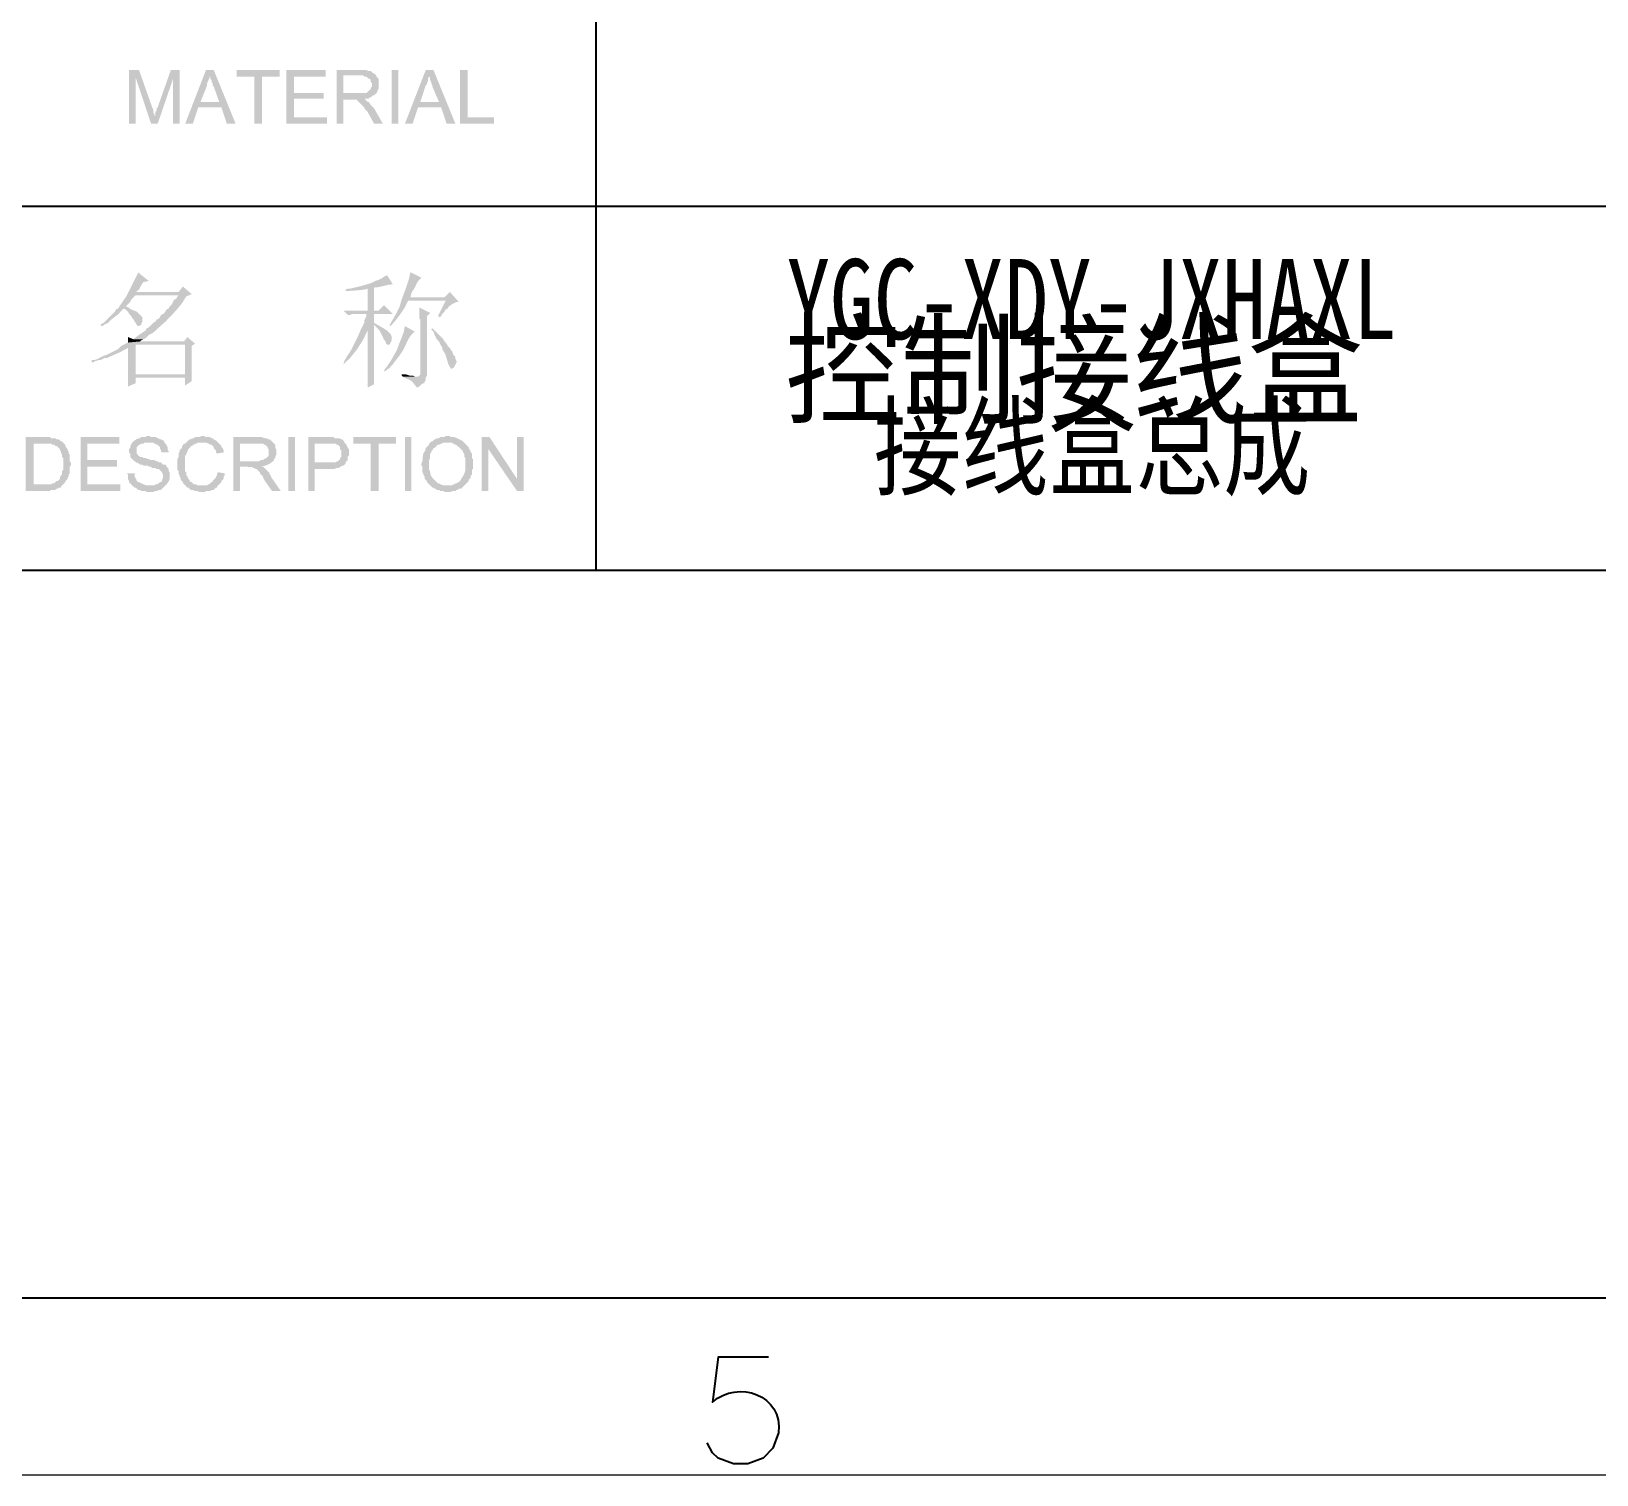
# Model space of a CAD drawing. Extents: x -5608 to -3197, y -2048 to 96.
# Drawn here: x -3772.9 to -3684.9, y -1310.5 to -1229.4 of the extents above; entities that cross this region are included whole.
import ezdxf

# ---------------------------------------------------------------- set-up
doc = ezdxf.new("R2010")
doc.units = 0
doc.header["$LTSCALE"] = 25.4
doc.header["$MEASUREMENT"] = 0
doc.layers.get('0').update_dxf_attribs({"linetype": 'CONTINUOUS'})
doc.layers.add('1轮廓实线', color=7, linetype='CONTINUOUS', lineweight=30)
doc.layers.add('2细线层', color=3, linetype='CONTINUOUS', lineweight=9)
doc.layers.add('5中心线层', color=1, linetype='CONTINUOUS')
doc.layers.add('7文字层', color=3, linetype='CONTINUOUS')
doc.styles.add('宋体', font='', dxfattribs={"width": 0.8})
doc.styles.get('宋体').set_extended_font_data('SimSun')

msp = doc.modelspace()

# ---------------------------------------------------------------- hatches: boundary and pattern name
at = {"layer": '7文字层'}
h = msp.add_hatch(color=3, dxfattribs=at)
h.dxf.hatch_style = 2
h.paths.add_polyline_path([(-3766.826, -1231.574), (-3767.382, -1231.574), (-3767.382, -1234.6), (-3767.011, -1234.6), (-3767.011, -1232.006)])
h = msp.add_hatch(color=3, dxfattribs=at)
h.dxf.hatch_style = 2
h.paths.add_polyline_path([(-3766.826, -1231.574), (-3767.011, -1232.006), (-3766.147, -1234.6), (-3765.961, -1234.168), (-3765.961, -1234.044), (-3766.023, -1233.982), (-3766.023, -1233.797), (-3766.085, -1233.674)])
h = msp.add_hatch(color=3, dxfattribs=at)
h.dxf.hatch_style = 2
h.paths.add_polyline_path([(-3764.541, -1231.574), (-3765.035, -1231.574), (-3765.776, -1233.674), (-3765.838, -1233.735), (-3765.838, -1233.859), (-3765.9, -1233.921), (-3765.9, -1234.106), (-3765.961, -1234.168), (-3766.147, -1234.6), (-3765.776, -1234.6), (-3764.911, -1232.068)])
h = msp.add_hatch(color=3, dxfattribs=at)
h.dxf.hatch_style = 2
h.paths.add_polyline_path([(-3764.541, -1231.574), (-3764.911, -1232.068), (-3764.911, -1234.6), (-3764.541, -1234.6)])
h = msp.add_hatch(color=3, dxfattribs=at)
h.dxf.hatch_style = 2
h.paths.add_polyline_path([(-3762.626, -1231.574), (-3763.059, -1231.574), (-3764.232, -1234.6), (-3763.8, -1234.6), (-3763.491, -1233.674), (-3762.194, -1233.674), (-3763.367, -1233.365), (-3762.997, -1232.438), (-3762.997, -1232.315), (-3762.935, -1232.191), (-3762.935, -1232.13), (-3762.873, -1232.068), (-3762.873, -1231.883)])
h = msp.add_hatch(color=3, dxfattribs=at)
h.dxf.hatch_style = 2
h.paths.add_polyline_path([(-3762.626, -1231.574), (-3762.873, -1231.883), (-3762.873, -1231.944), (-3762.812, -1232.006), (-3762.812, -1232.068), (-3762.75, -1232.13), (-3762.75, -1232.253), (-3762.688, -1232.315), (-3762.688, -1232.438), (-3762.626, -1232.5), (-3762.317, -1233.365), (-3763.367, -1233.365), (-3762.194, -1233.674), (-3761.885, -1234.6), (-3761.391, -1234.6)])
h = msp.add_hatch(color=3, dxfattribs=at)
h.dxf.hatch_style = 2
h.paths.add_polyline_path([(-3758.921, -1231.574), (-3761.329, -1231.574), (-3761.329, -1231.944), (-3760.341, -1231.944), (-3760.341, -1234.6), (-3759.909, -1234.6), (-3759.909, -1231.944), (-3758.921, -1231.944)])
h = msp.add_hatch(color=3, dxfattribs=at)
h.dxf.hatch_style = 2
h.paths.add_polyline_path([(-3756.327, -1231.574), (-3758.55, -1231.574), (-3758.55, -1234.6), (-3756.265, -1234.6), (-3756.265, -1234.23), (-3758.118, -1234.23), (-3758.118, -1233.18), (-3756.45, -1233.18), (-3756.45, -1232.871), (-3758.118, -1232.871), (-3758.118, -1231.944), (-3756.327, -1231.944)])
h = msp.add_hatch(color=3, dxfattribs=at)
h.dxf.hatch_style = 2
h.paths.add_polyline_path([(-3754.412, -1231.574), (-3755.709, -1231.574), (-3755.709, -1234.6), (-3755.339, -1234.6), (-3755.339, -1233.241), (-3754.981, -1233.25), (-3754.629, -1233.222), (-3754.276, -1233.188), (-3753.918, -1233.18), (-3753.856, -1233.118), (-3753.795, -1233.118), (-3753.733, -1233.056), (-3753.671, -1232.994), (-3753.609, -1232.994), (-3753.548, -1232.933), (-3755.339, -1232.871), (-3755.339, -1231.883), (-3754.412, -1231.883), (-3753.548, -1231.821), (-3753.609, -1231.759), (-3753.671, -1231.759), (-3753.795, -1231.636), (-3753.918, -1231.636), (-3754.042, -1231.574), (-3754.289, -1231.574)])
h = msp.add_hatch(color=3, dxfattribs=at)
h.dxf.hatch_style = 2
h.paths.add_polyline_path([(-3752.251, -1234.6), (-3752.251, -1231.574), (-3752.621, -1231.574), (-3752.621, -1234.6)])
h = msp.add_hatch(color=3, dxfattribs=at)
h.dxf.hatch_style = 2
h.paths.add_polyline_path([(-3750.274, -1231.574), (-3750.707, -1231.574), (-3751.88, -1234.6), (-3751.448, -1234.6), (-3751.139, -1233.674), (-3749.842, -1233.674), (-3751.015, -1233.365), (-3750.707, -1232.438), (-3750.645, -1232.377), (-3750.645, -1232.315), (-3750.583, -1232.191), (-3750.583, -1232.068), (-3750.521, -1231.944), (-3750.521, -1231.883)])
h = msp.add_hatch(color=3, dxfattribs=at)
h.dxf.hatch_style = 2
h.paths.add_polyline_path([(-3750.274, -1231.574), (-3750.521, -1231.883), (-3750.521, -1231.944), (-3750.46, -1232.006), (-3750.46, -1232.13), (-3750.398, -1232.253), (-3750.398, -1232.315), (-3750.336, -1232.438), (-3750.336, -1232.5), (-3749.966, -1233.365), (-3751.015, -1233.365), (-3749.842, -1233.674), (-3749.533, -1234.6), (-3749.039, -1234.6)])
h = msp.add_hatch(color=3, dxfattribs=at)
h.dxf.hatch_style = 2
h.paths.add_polyline_path([(-3748.36, -1231.574), (-3748.792, -1231.574), (-3748.792, -1234.6), (-3746.878, -1234.6), (-3746.878, -1234.23), (-3748.36, -1234.23)])
h = msp.add_hatch(color=3, dxfattribs=at)
h.dxf.hatch_style = 2
h.paths.add_polyline_path([(-3753.548, -1231.821), (-3754.412, -1231.883), (-3754.227, -1231.883), (-3754.165, -1231.944), (-3754.042, -1231.944), (-3753.918, -1232.068), (-3753.856, -1232.068), (-3753.795, -1232.13), (-3753.795, -1232.253), (-3753.733, -1232.315), (-3753.733, -1232.5), (-3753.795, -1232.562), (-3753.795, -1232.686), (-3753.856, -1232.686), (-3754.042, -1232.871), (-3754.103, -1232.871), (-3755.339, -1232.871), (-3753.548, -1232.933), (-3753.424, -1232.809), (-3753.424, -1232.747), (-3753.362, -1232.624), (-3753.362, -1232.068), (-3753.486, -1231.944), (-3753.486, -1231.883)])
h = msp.add_hatch(color=3, dxfattribs=at)
h.dxf.hatch_style = 2
h.paths.add_polyline_path([(-3754.165, -1233.18), (-3754.845, -1233.241), (-3754.598, -1233.241), (-3754.165, -1233.674), (-3754.165, -1233.735), (-3754.103, -1233.797), (-3753.98, -1233.921), (-3753.609, -1234.6), (-3753.115, -1234.6), (-3753.609, -1233.735), (-3753.856, -1233.488), (-3753.856, -1233.427), (-3753.918, -1233.365), (-3753.98, -1233.365), (-3754.103, -1233.241)])
h = msp.add_hatch(color=3, dxfattribs=at)
h.dxf.hatch_style = 2
h.paths.add_polyline_path([(-3766.888, -1242.938), (-3766.888, -1242.999), (-3767.135, -1243.493), (-3767.444, -1244.111), (-3766.949, -1244.049), (-3766.949, -1243.988), (-3766.826, -1243.926), (-3766.702, -1243.679), (-3766.579, -1243.493), (-3766.27, -1243.432)])
h = msp.add_hatch(color=3, dxfattribs=at)
h.dxf.hatch_style = 2
h.paths.add_polyline_path([(-3752.868, -1243.123), (-3752.93, -1243.123), (-3753.054, -1243.185), (-3753.115, -1243.246), (-3753.362, -1243.37), (-3753.548, -1243.432), (-3753.671, -1243.493), (-3753.795, -1243.555), (-3754.378, -1243.725), (-3754.968, -1243.864), (-3753.98, -1243.864), (-3753.98, -1245.099), (-3753.609, -1245.099), (-3753.609, -1243.802), (-3753.367, -1243.776), (-3753.07, -1243.708), (-3752.78, -1243.641), (-3752.559, -1243.617)])
h = msp.add_hatch(color=3, dxfattribs=at)
h.dxf.hatch_style = 2
h.paths.add_polyline_path([(-3751.571, -1242.938), (-3751.651, -1243.306), (-3751.781, -1243.711), (-3751.929, -1244.115), (-3752.065, -1244.482), (-3751.633, -1244.358), (-3751.571, -1244.358), (-3751.51, -1244.111), (-3751.448, -1243.988), (-3751.324, -1243.802), (-3751.263, -1243.679), (-3751.182, -1243.511), (-3751.136, -1243.431), (-3751.076, -1243.367), (-3750.954, -1243.246)])
h = msp.add_hatch(color=3, dxfattribs=at)
h.dxf.hatch_style = 2
h.paths.add_polyline_path([(-3764.356, -1243.74), (-3764.603, -1244.049), (-3766.949, -1244.049), (-3767.444, -1244.111), (-3767.553, -1244.314), (-3767.71, -1244.546), (-3767.873, -1244.777), (-3767.999, -1244.976), (-3767.691, -1244.976), (-3767.567, -1245.037), (-3767.444, -1245.161), (-3767.382, -1245.284), (-3767.258, -1245.408), (-3767.196, -1245.532), (-3767.135, -1245.593), (-3767.073, -1245.717), (-3767.011, -1245.779), (-3766.949, -1245.902), (-3766.888, -1245.964), (-3766.826, -1245.964), (-3766.702, -1245.902), (-3766.702, -1245.84), (-3766.641, -1245.717), (-3766.641, -1245.47), (-3766.949, -1245.161), (-3767.073, -1245.099), (-3767.258, -1245.037), (-3767.444, -1244.914), (-3767.567, -1244.852), (-3767.32, -1244.605), (-3767.258, -1244.482), (-3767.011, -1244.235), (-3764.603, -1244.235), (-3763.861, -1244.173)])
h = msp.add_hatch(color=3, dxfattribs=at)
h.dxf.hatch_style = 2
h.paths.add_polyline_path([(-3754.968, -1243.864), (-3755.092, -1243.864), (-3755.215, -1243.926), (-3755.215, -1243.988), (-3755.115, -1243.989), (-3754.963, -1243.985), (-3754.776, -1243.974), (-3754.574, -1243.959), (-3754.375, -1243.94), (-3754.198, -1243.917), (-3754.06, -1243.892), (-3753.98, -1243.864)])
h = msp.add_hatch(color=3, dxfattribs=at)
h.dxf.hatch_style = 2
h.paths.add_polyline_path([(-3749.348, -1244.049), (-3749.657, -1244.358), (-3751.633, -1244.358), (-3752.065, -1244.482), (-3749.595, -1244.543), (-3750.027, -1245.408), (-3749.904, -1245.47), (-3749.842, -1245.408), (-3749.78, -1245.284), (-3749.657, -1245.161), (-3749.595, -1245.037), (-3749.471, -1244.976), (-3749.41, -1244.852), (-3749.286, -1244.79), (-3749.224, -1244.729), (-3749.101, -1244.667), (-3748.977, -1244.605), (-3748.854, -1244.605)])
h = msp.add_hatch(color=3, dxfattribs=at)
h.dxf.hatch_style = 2
h.paths.add_polyline_path([(-3767.999, -1244.976), (-3768.123, -1245.037), (-3768.185, -1245.161), (-3768.802, -1245.779), (-3768.926, -1245.84), (-3768.987, -1245.902), (-3768.926, -1245.964), (-3768.864, -1245.964), (-3768.802, -1245.902), (-3768.555, -1245.779), (-3768.37, -1245.593), (-3768.004, -1245.308), (-3767.691, -1244.976)])
h = msp.add_hatch(color=3, dxfattribs=at)
h.dxf.hatch_style = 2
h.paths.add_polyline_path([(-3763.861, -1244.173), (-3764.603, -1244.235), (-3764.664, -1244.296), (-3764.726, -1244.42), (-3764.85, -1244.482), (-3764.973, -1244.729), (-3765.097, -1244.852), (-3765.158, -1244.976), (-3765.282, -1245.037), (-3765.344, -1245.161), (-3765.467, -1245.284), (-3765.591, -1245.346), (-3765.652, -1245.47), (-3765.776, -1245.593), (-3765.838, -1245.593), (-3765.9, -1245.717), (-3766.023, -1245.779), (-3766.27, -1246.026), (-3766.394, -1246.087), (-3766.455, -1246.211), (-3766.61, -1246.315), (-3766.81, -1246.451), (-3767.002, -1246.591), (-3767.135, -1246.705), (-3766.579, -1246.705), (-3766.455, -1246.643), (-3766.27, -1246.458), (-3766.023, -1246.334), (-3765.689, -1246.022), (-3765.344, -1245.717), (-3765.019, -1245.386), (-3764.697, -1245.037), (-3764.405, -1244.673), (-3764.17, -1244.296)])
h = msp.add_hatch(color=3, dxfattribs=at)
h.dxf.hatch_style = 2
h.paths.add_polyline_path([(-3753.054, -1244.79), (-3753.362, -1245.099), (-3755.339, -1245.099), (-3755.092, -1245.346), (-3754.968, -1245.346), (-3754.845, -1245.284), (-3754.659, -1245.284), (-3752.559, -1245.284)])
h = msp.add_hatch(color=3, dxfattribs=at)
h.dxf.hatch_style = 2
h.paths.add_polyline_path([(-3752.065, -1244.482), (-3752.167, -1244.847), (-3752.344, -1245.222), (-3752.551, -1245.582), (-3752.745, -1245.902), (-3752.683, -1245.964), (-3752.411, -1245.654), (-3752.128, -1245.287), (-3751.876, -1244.903), (-3751.695, -1244.543), (-3749.595, -1244.543)])
h = msp.add_hatch(color=3, dxfattribs=at)
h.dxf.hatch_style = 2
h.paths.add_polyline_path([(-3751.077, -1244.914), (-3751.077, -1245.532), (-3751.015, -1245.593), (-3751.015, -1246.581), (-3751.015, -1247.878), (-3751.015, -1248.681), (-3751.139, -1248.805), (-3752.004, -1248.805), (-3751.808, -1248.904), (-3751.676, -1248.966), (-3751.59, -1249.006), (-3751.531, -1249.039), (-3751.481, -1249.082), (-3751.421, -1249.149), (-3751.334, -1249.257), (-3751.201, -1249.422), (-3751.077, -1249.361), (-3750.954, -1249.237), (-3750.83, -1249.175), (-3750.768, -1249.114), (-3750.707, -1248.99), (-3750.707, -1248.867), (-3750.645, -1248.743), (-3750.645, -1245.408), (-3750.46, -1245.223)])
h = msp.add_hatch(color=3, dxfattribs=at)
h.dxf.hatch_style = 2
h.paths.add_polyline_path([(-3753.609, -1245.284), (-3754.042, -1245.284), (-3754.042, -1245.408), (-3754.165, -1245.655), (-3754.165, -1245.779), (-3754.227, -1245.902), (-3753.609, -1245.902), (-3753.301, -1246.211), (-3753.115, -1246.581), (-3753.054, -1246.767), (-3752.992, -1246.767), (-3752.93, -1246.952), (-3752.868, -1247.014), (-3752.745, -1247.014), (-3752.624, -1246.775), (-3752.615, -1246.572), (-3752.694, -1246.4), (-3752.839, -1246.251), (-3753.026, -1246.121), (-3753.232, -1246.002), (-3753.434, -1245.89), (-3753.609, -1245.779)])
h = msp.add_hatch(color=3, dxfattribs=at)
h.dxf.hatch_style = 2
h.paths.add_polyline_path([(-3764.108, -1246.581), (-3764.294, -1246.828), (-3766.764, -1246.828), (-3767.444, -1246.89), (-3767.567, -1246.952), (-3764.232, -1247.014), (-3764.232, -1248.681), (-3767.011, -1248.681), (-3763.861, -1248.743), (-3763.861, -1247.075), (-3763.676, -1246.952)])
h = msp.add_hatch(color=3, dxfattribs=at)
h.dxf.hatch_style = 2
h.paths.add_polyline_path([(-3767.444, -1246.581), (-3767.444, -1246.89), (-3766.764, -1246.828), (-3766.702, -1246.767), (-3766.579, -1246.705), (-3767.135, -1246.705)])
h = msp.add_hatch(color=3, dxfattribs=at)
h.dxf.hatch_style = 2
h.paths.add_polyline_path([(-3754.35, -1246.149), (-3754.586, -1246.681), (-3754.845, -1247.199), (-3754.954, -1247.4), (-3755.126, -1247.655), (-3755.281, -1247.914), (-3755.339, -1248.125), (-3754.947, -1247.742), (-3754.555, -1247.248), (-3754.216, -1246.714), (-3753.98, -1246.211)])
h = msp.add_hatch(color=3, dxfattribs=at)
h.dxf.hatch_style = 2
h.paths.add_polyline_path([(-3754.227, -1245.902), (-3754.35, -1246.149), (-3753.98, -1246.211), (-3753.98, -1249.422), (-3753.609, -1249.237), (-3753.609, -1245.902)])
h = msp.add_hatch(color=3, dxfattribs=at)
h.dxf.hatch_style = 2
h.paths.add_polyline_path([(-3751.88, -1245.964), (-3751.943, -1246.29), (-3752.058, -1246.608), (-3752.192, -1246.928), (-3752.312, -1247.261), (-3752.37, -1247.378), (-3752.45, -1247.529), (-3752.547, -1247.701), (-3752.654, -1247.882), (-3752.765, -1248.058), (-3752.872, -1248.217), (-3752.971, -1248.347), (-3753.054, -1248.434), (-3752.992, -1248.558), (-3752.992, -1248.496), (-3752.748, -1248.319), (-3752.551, -1248.101), (-3752.373, -1247.864), (-3752.189, -1247.631), (-3752.034, -1247.401), (-3751.919, -1247.198), (-3751.832, -1247.017), (-3751.758, -1246.854), (-3751.684, -1246.702), (-3751.596, -1246.558), (-3751.481, -1246.417), (-3751.324, -1246.273)])
h = msp.add_hatch(color=3, dxfattribs=at)
h.dxf.hatch_style = 2
h.paths.add_polyline_path([(-3750.336, -1246.087), (-3750.398, -1246.149), (-3750.274, -1246.273), (-3750.213, -1246.458), (-3750.089, -1246.705), (-3749.966, -1246.828), (-3749.842, -1247.075), (-3749.78, -1247.137), (-3749.78, -1247.261), (-3749.618, -1247.521), (-3749.526, -1247.815), (-3749.438, -1248.11), (-3749.286, -1248.372), (-3749.163, -1248.311), (-3749.101, -1248.249), (-3748.977, -1248.002), (-3748.977, -1247.94), (-3749.039, -1247.817), (-3749.039, -1247.693), (-3749.163, -1247.57), (-3749.224, -1247.384), (-3749.286, -1247.323), (-3749.348, -1247.199), (-3749.471, -1247.075), (-3749.533, -1246.952), (-3749.657, -1246.828), (-3749.719, -1246.705), (-3750.213, -1246.211)])
h = msp.add_hatch(color=3, dxfattribs=at)
h.dxf.hatch_style = 2
h.paths.add_polyline_path([(-3767.876, -1247.137), (-3767.999, -1247.261), (-3768.617, -1247.57), (-3768.802, -1247.631), (-3768.926, -1247.693), (-3769.049, -1247.755), (-3769.173, -1247.817), (-3769.358, -1247.878), (-3769.482, -1247.878), (-3769.482, -1248.002), (-3769.42, -1248.002), (-3769.296, -1247.94), (-3769.111, -1247.878), (-3768.987, -1247.878), (-3768.74, -1247.755), (-3768.617, -1247.755), (-3768.493, -1247.693), (-3767.967, -1247.464), (-3767.444, -1247.199)])
h = msp.add_hatch(color=3, dxfattribs=at)
h.dxf.hatch_style = 2
h.paths.add_polyline_path([(-3767.567, -1246.952), (-3767.814, -1247.075), (-3767.876, -1247.137), (-3767.444, -1247.199), (-3767.444, -1248.805), (-3764.232, -1248.867), (-3764.232, -1249.299), (-3763.861, -1249.052), (-3763.861, -1248.743), (-3767.011, -1248.681), (-3767.011, -1247.014), (-3764.232, -1247.014)])
h = msp.add_hatch(color=3, dxfattribs=at)
h.dxf.hatch_style = 2
h.paths.add_polyline_path([(-3767.444, -1248.805), (-3767.444, -1249.361), (-3767.011, -1249.175), (-3767.011, -1248.867), (-3764.232, -1248.867)])
h = msp.add_hatch(color=3, dxfattribs=at)
h.dxf.hatch_style = 2
h.paths.add_polyline_path([(-3752.065, -1248.681), (-3752.065, -1248.743), (-3752.004, -1248.805), (-3751.201, -1248.805), (-3751.324, -1248.805), (-3751.448, -1248.743), (-3751.633, -1248.743), (-3751.818, -1248.681)])
h = msp.add_hatch(color=3, dxfattribs=at)
h.dxf.hatch_style = 2
h.paths.add_polyline_path([(-3772.137, -1252.202), (-3773.187, -1252.202), (-3773.187, -1255.228), (-3771.828, -1255.228), (-3771.767, -1255.166), (-3771.52, -1255.166), (-3771.458, -1255.104), (-3771.396, -1255.104), (-3771.334, -1255.042), (-3771.211, -1255.042), (-3771.211, -1254.981), (-3771.087, -1254.857), (-3772.755, -1254.857), (-3772.755, -1252.572), (-3772.137, -1252.572), (-3771.087, -1252.51), (-3771.149, -1252.449), (-3771.211, -1252.449), (-3771.334, -1252.325), (-3771.458, -1252.325), (-3771.52, -1252.263), (-3771.767, -1252.263), (-3771.828, -1252.202), (-3772.014, -1252.202)])
h = msp.add_hatch(color=3, dxfattribs=at)
h.dxf.hatch_style = 2
h.paths.add_polyline_path([(-3771.087, -1252.51), (-3772.137, -1252.572), (-3771.767, -1252.572), (-3771.705, -1252.634), (-3771.581, -1252.634), (-3771.52, -1252.696), (-3771.458, -1252.696), (-3771.273, -1252.881), (-3771.273, -1252.943), (-3771.211, -1253.004), (-3771.211, -1253.066), (-3771.149, -1253.19), (-3771.149, -1253.313), (-3771.087, -1253.375), (-3771.087, -1254.054), (-3771.149, -1254.116), (-3771.149, -1254.301), (-3771.211, -1254.363), (-3771.273, -1254.487), (-3771.273, -1254.548), (-3771.396, -1254.672), (-3771.458, -1254.672), (-3771.581, -1254.795), (-3771.705, -1254.795), (-3771.767, -1254.857), (-3772.755, -1254.857), (-3771.087, -1254.857), (-3770.964, -1254.734), (-3770.964, -1254.672), (-3770.84, -1254.548), (-3770.84, -1254.487), (-3770.779, -1254.425), (-3770.779, -1254.301), (-3770.717, -1254.24), (-3770.717, -1253.869), (-3770.655, -1253.807), (-3770.655, -1253.622), (-3770.717, -1253.56), (-3770.717, -1253.19), (-3770.779, -1253.128), (-3770.779, -1253.004), (-3770.84, -1252.943), (-3770.84, -1252.881), (-3770.902, -1252.819), (-3770.964, -1252.696), (-3770.964, -1252.634), (-3771.026, -1252.572)])
h = msp.add_hatch(color=3, dxfattribs=at)
h.dxf.hatch_style = 2
h.paths.add_polyline_path([(-3767.938, -1252.202), (-3770.099, -1252.202), (-3770.099, -1255.228), (-3767.876, -1255.228), (-3767.876, -1254.857), (-3769.729, -1254.857), (-3769.729, -1253.869), (-3768.061, -1253.869), (-3768.061, -1253.498), (-3769.729, -1253.498), (-3769.729, -1252.572), (-3767.938, -1252.572)])
h = msp.add_hatch(color=3, dxfattribs=at)
h.dxf.hatch_style = 2
h.paths.add_polyline_path([(-3766.332, -1252.14), (-3766.394, -1252.14), (-3766.455, -1252.202), (-3766.702, -1252.202), (-3766.764, -1252.263), (-3766.826, -1252.263), (-3766.99, -1252.334), (-3767.143, -1252.444), (-3767.261, -1252.587), (-3767.32, -1252.757), (-3767.32, -1252.819), (-3767.382, -1252.881), (-3767.382, -1253.066), (-3767.32, -1253.128), (-3767.32, -1253.313), (-3767.206, -1253.428), (-3767.091, -1253.542), (-3766.967, -1253.635), (-3766.826, -1253.684), (-3766.764, -1253.746), (-3766.641, -1253.746), (-3766.579, -1253.807), (-3766.332, -1253.807), (-3766.27, -1253.869), (-3766.147, -1253.869), (-3766.085, -1253.931), (-3765.9, -1253.931), (-3765.838, -1253.993), (-3765.714, -1253.993), (-3765.529, -1254.178), (-3765.529, -1254.24), (-3765.467, -1254.301), (-3765.467, -1254.487), (-3765.529, -1254.61), (-3765.529, -1254.672), (-3765.591, -1254.734), (-3765.652, -1254.734), (-3765.714, -1254.795), (-3765.838, -1254.857), (-3765.9, -1254.857), (-3765.961, -1254.919), (-3767.196, -1254.919), (-3767.073, -1255.042), (-3767.011, -1255.042), (-3766.888, -1255.166), (-3766.764, -1255.166), (-3766.702, -1255.228), (-3766.455, -1255.228), (-3766.394, -1255.29), (-3766.023, -1255.29), (-3765.9, -1255.228), (-3765.776, -1255.228), (-3765.714, -1255.166), (-3765.591, -1255.166), (-3765.529, -1255.104), (-3765.407, -1254.984), (-3765.271, -1254.844), (-3765.155, -1254.695), (-3765.097, -1254.548), (-3765.097, -1254.178), (-3765.158, -1254.116), (-3765.158, -1253.993), (-3765.282, -1253.869), (-3765.282, -1253.807), (-3765.344, -1253.746), (-3765.467, -1253.746), (-3765.591, -1253.622), (-3765.714, -1253.622), (-3765.776, -1253.56), (-3765.838, -1253.56), (-3765.961, -1253.498), (-3766.147, -1253.498), (-3766.27, -1253.437), (-3766.332, -1253.437), (-3766.455, -1253.375), (-3766.579, -1253.375), (-3766.641, -1253.313), (-3766.764, -1253.313), (-3766.826, -1253.251), (-3766.888, -1253.251), (-3766.888, -1253.19), (-3766.949, -1253.128), (-3766.949, -1252.757), (-3766.888, -1252.696), (-3766.826, -1252.634), (-3766.764, -1252.634), (-3766.702, -1252.572), (-3766.579, -1252.572), (-3766.517, -1252.51), (-3765.405, -1252.51), (-3765.405, -1252.449), (-3765.467, -1252.387), (-3765.591, -1252.325), (-3765.652, -1252.325), (-3765.714, -1252.263), (-3765.776, -1252.263), (-3765.9, -1252.202), (-3766.147, -1252.202), (-3766.208, -1252.14)])
h = msp.add_hatch(color=3, dxfattribs=at)
h.dxf.hatch_style = 2
h.paths.add_polyline_path([(-3765.405, -1252.51), (-3766.27, -1252.51), (-3766.023, -1252.51), (-3765.961, -1252.572), (-3765.9, -1252.572), (-3765.838, -1252.634), (-3765.776, -1252.634), (-3765.652, -1252.757), (-3765.652, -1252.819), (-3765.591, -1252.943), (-3765.591, -1253.004), (-3765.529, -1253.066), (-3765.158, -1253.066), (-3765.158, -1253.004), (-3765.22, -1252.881), (-3765.22, -1252.757), (-3765.282, -1252.634), (-3765.344, -1252.572)])
h = msp.add_hatch(color=3, dxfattribs=at)
h.dxf.hatch_style = 2
h.paths.add_polyline_path([(-3763.244, -1252.14), (-3763.306, -1252.14), (-3763.429, -1252.202), (-3763.676, -1252.202), (-3763.738, -1252.263), (-3763.8, -1252.263), (-3763.923, -1252.325), (-3763.985, -1252.325), (-3764.232, -1252.572), (-3764.294, -1252.572), (-3764.356, -1252.634), (-3764.417, -1252.757), (-3764.417, -1252.819), (-3764.541, -1252.943), (-3764.541, -1253.004), (-3764.603, -1253.128), (-3764.603, -1253.313), (-3764.664, -1253.437), (-3764.664, -1254.054), (-3764.603, -1254.116), (-3764.603, -1254.24), (-3764.541, -1254.363), (-3764.541, -1254.425), (-3764.479, -1254.487), (-3764.479, -1254.61), (-3764.356, -1254.734), (-3764.356, -1254.795), (-3764.17, -1254.981), (-3763.306, -1254.919), (-3763.553, -1254.919), (-3763.614, -1254.857), (-3763.738, -1254.857), (-3763.861, -1254.734), (-3763.923, -1254.734), (-3763.985, -1254.672), (-3763.985, -1254.61), (-3764.047, -1254.548), (-3764.108, -1254.425), (-3764.108, -1254.363), (-3764.17, -1254.363), (-3764.17, -1254.178), (-3764.232, -1254.116), (-3764.232, -1253.993), (-3764.232, -1253.498), (-3764.232, -1253.251), (-3764.17, -1253.19), (-3764.17, -1253.128), (-3764.108, -1253.066), (-3764.108, -1253.004), (-3764.047, -1252.881), (-3763.923, -1252.757), (-3763.923, -1252.696), (-3763.8, -1252.696), (-3763.8, -1252.634), (-3763.738, -1252.634), (-3763.676, -1252.572), (-3763.614, -1252.572), (-3763.491, -1252.51), (-3762.379, -1252.51), (-3762.503, -1252.387), (-3762.626, -1252.325), (-3762.688, -1252.263), (-3762.75, -1252.263), (-3762.812, -1252.202), (-3763.059, -1252.202), (-3763.182, -1252.14)])
h = msp.add_hatch(color=3, dxfattribs=at)
h.dxf.hatch_style = 2
h.paths.add_polyline_path([(-3762.379, -1252.51), (-3763.244, -1252.51), (-3763.059, -1252.51), (-3762.935, -1252.572), (-3762.873, -1252.572), (-3762.812, -1252.634), (-3762.75, -1252.634), (-3762.626, -1252.757), (-3762.626, -1252.819), (-3762.503, -1252.943), (-3762.503, -1253.066), (-3762.441, -1253.128), (-3762.07, -1253.066), (-3762.07, -1252.943), (-3762.132, -1252.819), (-3762.194, -1252.757), (-3762.194, -1252.696), (-3762.317, -1252.572)])
h = msp.add_hatch(color=3, dxfattribs=at)
h.dxf.hatch_style = 2
h.paths.add_polyline_path([(-3760.156, -1252.202), (-3761.515, -1252.202), (-3761.515, -1255.228), (-3761.144, -1255.228), (-3761.144, -1253.869), (-3760.896, -1253.868), (-3760.648, -1253.875), (-3760.403, -1253.882), (-3760.163, -1253.878), (-3759.929, -1253.853), (-3759.705, -1253.798), (-3759.492, -1253.704), (-3759.291, -1253.56), (-3761.144, -1253.56), (-3761.144, -1252.572), (-3760.156, -1252.572), (-3759.291, -1252.51), (-3759.477, -1252.325), (-3759.6, -1252.325), (-3759.6, -1252.263), (-3759.715, -1252.266), (-3759.785, -1252.26), (-3759.826, -1252.247), (-3759.875, -1252.216), (-3759.914, -1252.204), (-3759.982, -1252.198), (-3760.094, -1252.202)])
h = msp.add_hatch(color=3, dxfattribs=at)
h.dxf.hatch_style = 2
h.paths.add_polyline_path([(-3759.291, -1252.51), (-3760.156, -1252.572), (-3759.847, -1252.572), (-3759.785, -1252.634), (-3759.724, -1252.634), (-3759.6, -1252.757), (-3759.6, -1252.819), (-3759.538, -1252.881), (-3759.538, -1253.251), (-3759.662, -1253.375), (-3759.785, -1253.437), (-3759.847, -1253.498), (-3759.971, -1253.498), (-3760.094, -1253.56), (-3761.144, -1253.56), (-3759.291, -1253.56), (-3759.229, -1253.498), (-3759.229, -1253.437), (-3759.168, -1253.375), (-3759.168, -1253.313), (-3759.106, -1253.19), (-3759.106, -1252.881), (-3759.168, -1252.819), (-3759.168, -1252.634), (-3759.229, -1252.572)])
h = msp.add_hatch(color=3, dxfattribs=at)
h.dxf.hatch_style = 2
h.paths.add_polyline_path([(-3758.056, -1255.228), (-3758.056, -1252.202), (-3758.427, -1252.202), (-3758.427, -1255.228)])
h = msp.add_hatch(color=3, dxfattribs=at)
h.dxf.hatch_style = 2
h.paths.add_polyline_path([(-3756.203, -1252.202), (-3757.315, -1252.202), (-3757.315, -1255.228), (-3756.944, -1255.228), (-3756.944, -1253.993), (-3755.833, -1253.993), (-3755.709, -1253.931), (-3755.586, -1253.931), (-3755.524, -1253.869), (-3755.462, -1253.869), (-3755.4, -1253.807), (-3755.339, -1253.807), (-3755.215, -1253.684), (-3756.944, -1253.622), (-3756.944, -1252.572), (-3755.215, -1252.572), (-3755.277, -1252.51), (-3755.277, -1252.449), (-3755.339, -1252.387), (-3755.4, -1252.325), (-3755.462, -1252.325), (-3755.586, -1252.263), (-3755.833, -1252.263), (-3755.894, -1252.202), (-3756.08, -1252.202)])
h = msp.add_hatch(color=3, dxfattribs=at)
h.dxf.hatch_style = 2
h.paths.add_polyline_path([(-3755.215, -1252.572), (-3756.142, -1252.572), (-3755.771, -1252.572), (-3755.709, -1252.634), (-3755.647, -1252.634), (-3755.524, -1252.757), (-3755.524, -1252.881), (-3755.462, -1252.943), (-3755.462, -1253.313), (-3755.524, -1253.375), (-3755.524, -1253.437), (-3755.647, -1253.56), (-3755.709, -1253.56), (-3755.771, -1253.622), (-3756.944, -1253.622), (-3755.215, -1253.684), (-3755.215, -1253.622), (-3755.092, -1253.498), (-3755.092, -1253.313), (-3755.03, -1253.251), (-3755.03, -1252.881), (-3755.092, -1252.819), (-3755.092, -1252.757), (-3755.153, -1252.696), (-3755.153, -1252.634)])
h = msp.add_hatch(color=3, dxfattribs=at)
h.dxf.hatch_style = 2
h.paths.add_polyline_path([(-3752.374, -1252.202), (-3754.783, -1252.202), (-3754.783, -1252.572), (-3753.795, -1252.572), (-3753.795, -1255.228), (-3753.362, -1255.228), (-3753.362, -1252.572), (-3752.374, -1252.572)])
h = msp.add_hatch(color=3, dxfattribs=at)
h.dxf.hatch_style = 2
h.paths.add_polyline_path([(-3751.51, -1255.228), (-3751.51, -1252.202), (-3751.88, -1252.202), (-3751.88, -1255.228)])
h = msp.add_hatch(color=3, dxfattribs=at)
h.dxf.hatch_style = 2
h.paths.add_polyline_path([(-3750.398, -1252.449), (-3750.521, -1252.572), (-3750.521, -1252.634), (-3750.707, -1252.819), (-3750.707, -1252.881), (-3750.858, -1253.165), (-3750.892, -1253.498), (-3750.892, -1253.56), (-3750.954, -1253.684), (-3750.954, -1253.807), (-3750.892, -1253.869), (-3750.892, -1254.178), (-3750.83, -1254.301), (-3750.83, -1254.363), (-3750.768, -1254.425), (-3750.768, -1254.548), (-3750.645, -1254.672), (-3750.645, -1254.734), (-3750.336, -1255.042), (-3750.274, -1255.042), (-3750.213, -1255.104), (-3750.151, -1255.104), (-3750.089, -1255.166), (-3749.966, -1255.166), (-3749.904, -1255.228), (-3749.719, -1255.228), (-3749.657, -1255.29), (-3749.286, -1255.29), (-3749.224, -1255.228), (-3749.039, -1255.228), (-3748.977, -1255.166), (-3748.916, -1255.166), (-3748.854, -1255.104), (-3748.73, -1255.104), (-3748.545, -1254.919), (-3749.719, -1254.919), (-3749.842, -1254.857), (-3749.904, -1254.857), (-3749.966, -1254.795), (-3750.027, -1254.795), (-3750.167, -1254.655), (-3750.312, -1254.514), (-3750.422, -1254.36), (-3750.46, -1254.178), (-3750.46, -1254.116), (-3750.521, -1254.054), (-3750.521, -1253.498), (-3750.46, -1253.375), (-3750.46, -1253.128), (-3750.398, -1253.066), (-3750.398, -1253.004), (-3750.274, -1252.881), (-3750.274, -1252.819), (-3750.213, -1252.819), (-3750.027, -1252.634), (-3749.966, -1252.634), (-3749.738, -1252.523), (-3749.471, -1252.51)])
h = msp.add_hatch(color=3, dxfattribs=at)
h.dxf.hatch_style = 2
h.paths.add_polyline_path([(-3749.471, -1252.14), (-3749.595, -1252.14), (-3749.657, -1252.202), (-3749.904, -1252.202), (-3749.966, -1252.263), (-3750.089, -1252.263), (-3750.151, -1252.325), (-3750.213, -1252.325), (-3750.274, -1252.387), (-3750.336, -1252.449), (-3750.398, -1252.449), (-3749.471, -1252.51), (-3749.224, -1252.51), (-3749.163, -1252.572), (-3748.963, -1252.659), (-3748.792, -1252.819), (-3748.696, -1252.909), (-3748.64, -1252.967), (-3748.615, -1253.004), (-3748.61, -1253.041), (-3748.589, -1253.084), (-3748.545, -1253.128), (-3748.545, -1253.313), (-3748.483, -1253.375), (-3748.483, -1253.622), (-3748.481, -1253.877), (-3748.489, -1254.079), (-3748.541, -1254.269), (-3748.669, -1254.487), (-3748.73, -1254.548), (-3748.73, -1254.61), (-3748.854, -1254.734), (-3748.977, -1254.795), (-3749.039, -1254.795), (-3749.101, -1254.857), (-3749.163, -1254.857), (-3749.224, -1254.919), (-3749.471, -1254.919), (-3748.545, -1254.919), (-3748.298, -1254.672), (-3748.298, -1254.61), (-3748.175, -1254.487), (-3748.175, -1254.363), (-3748.113, -1254.301), (-3748.113, -1254.054), (-3748.051, -1253.993), (-3748.051, -1253.437), (-3748.113, -1253.375), (-3748.113, -1253.128), (-3748.175, -1253.066), (-3748.175, -1253.004), (-3748.236, -1252.943), (-3748.236, -1252.881), (-3748.298, -1252.819), (-3748.298, -1252.757), (-3748.669, -1252.387), (-3748.73, -1252.387), (-3748.792, -1252.325), (-3748.854, -1252.325), (-3748.916, -1252.263), (-3748.977, -1252.263), (-3749.101, -1252.202), (-3749.286, -1252.202), (-3749.41, -1252.14)])
h = msp.add_hatch(color=3, dxfattribs=at)
h.dxf.hatch_style = 2
h.paths.add_polyline_path([(-3747.125, -1252.202), (-3747.557, -1252.202), (-3747.557, -1255.228), (-3747.186, -1255.228), (-3747.186, -1252.881)])
h = msp.add_hatch(color=3, dxfattribs=at)
h.dxf.hatch_style = 2
h.paths.add_polyline_path([(-3747.125, -1252.202), (-3747.186, -1252.881), (-3745.581, -1255.228), (-3745.581, -1254.548)])
h = msp.add_hatch(color=3, dxfattribs=at)
h.dxf.hatch_style = 2
h.paths.add_polyline_path([(-3745.21, -1255.228), (-3745.21, -1252.202), (-3745.581, -1252.202), (-3745.581, -1255.228)])
h = msp.add_hatch(color=3, dxfattribs=at)
h.dxf.hatch_style = 2
h.paths.add_polyline_path([(-3767.073, -1254.24), (-3767.505, -1254.24), (-3767.444, -1254.301), (-3767.444, -1254.548), (-3767.382, -1254.672), (-3767.382, -1254.734), (-3767.196, -1254.919), (-3766.208, -1254.919), (-3766.376, -1254.917), (-3766.527, -1254.874), (-3766.673, -1254.807), (-3766.826, -1254.734), (-3766.888, -1254.734), (-3766.949, -1254.672), (-3766.949, -1254.61), (-3767.011, -1254.548), (-3767.011, -1254.487), (-3767.073, -1254.425), (-3767.073, -1254.301)])
h = msp.add_hatch(color=3, dxfattribs=at)
h.dxf.hatch_style = 2
h.paths.add_polyline_path([(-3762.379, -1254.178), (-3762.441, -1254.24), (-3762.441, -1254.363), (-3762.503, -1254.425), (-3762.503, -1254.487), (-3762.688, -1254.672), (-3762.688, -1254.734), (-3762.75, -1254.734), (-3762.873, -1254.857), (-3762.935, -1254.857), (-3762.997, -1254.919), (-3763.306, -1254.919), (-3764.17, -1254.981), (-3764.108, -1255.042), (-3764.047, -1255.042), (-3763.923, -1255.166), (-3763.8, -1255.166), (-3763.676, -1255.228), (-3763.553, -1255.228), (-3763.429, -1255.29), (-3763.367, -1255.29), (-3763.201, -1255.293), (-3763.116, -1255.287), (-3763.085, -1255.275), (-3763.089, -1255.244), (-3763.008, -1255.225), (-3762.873, -1255.228), (-3762.812, -1255.228), (-3762.75, -1255.166), (-3762.626, -1255.166), (-3762.503, -1255.042), (-3762.441, -1255.042), (-3762.441, -1254.981), (-3762.194, -1254.734), (-3762.194, -1254.672), (-3762.07, -1254.548), (-3762.07, -1254.425), (-3762.009, -1254.363), (-3762.009, -1254.24)])
h = msp.add_hatch(color=3, dxfattribs=at)
h.dxf.hatch_style = 2
h.paths.add_polyline_path([(-3759.971, -1253.869), (-3760.65, -1253.869), (-3760.526, -1253.869), (-3760.403, -1253.931), (-3760.341, -1253.931), (-3760.279, -1253.993), (-3760.218, -1253.993), (-3760.032, -1254.178), (-3760.032, -1254.24), (-3759.971, -1254.301), (-3759.847, -1254.425), (-3759.847, -1254.487), (-3759.785, -1254.61), (-3759.353, -1255.228), (-3758.859, -1255.228), (-3759.415, -1254.425), (-3759.415, -1254.363), (-3759.477, -1254.301), (-3759.477, -1254.24), (-3759.538, -1254.178), (-3759.847, -1253.869)])

# ---------------------------------------------------------------- linework, layer by layer
at = {"color": 0, "lineweight": 0}
msp.add_lwpolyline([(-3541.095, -1300.559), (-3541.095, -726.443), (-4321.365, -726.443), (-4321.365, -1300.559)], close=True, dxfattribs=at)
at = {"layer": '5中心线层', "color": 1, "lineweight": 0}
msp.add_lwpolyline([(-4371.266, -716.5), (-4371.266, -1310.503), (-3531.152, -1310.503), (-3531.152, -716.5)], close=True, dxfattribs=at)
at = {"layer": '7文字层', "color": 3}
for points in [[(-3741.134, -1259.674), (-3741.134, -1198.471)], [(-3777.14, -1239.232), (-3541.095, -1239.232)], [(-3901.153, -1259.674), (-3541.095, -1259.674)], [(-3901.153, -1300.559), (-3541.095, -1300.559)]]:
    msp.add_lwpolyline(points, dxfattribs=at)
at = {"layer": '7文字层'}
msp.add_lwpolyline([(-3731.438, -1303.894), (-3734.279, -1303.894), (-3734.587, -1306.426), (-3734.307, -1306.212), (-3734.006, -1306.047), (-3733.69, -1305.93), (-3733.365, -1305.859), (-3733.038, -1305.833), (-3732.713, -1305.85), (-3732.396, -1305.91), (-3732.094, -1306.012), (-3731.811, -1306.153), (-3731.555, -1306.333), (-3731.33, -1306.551), (-3731.142, -1306.804), (-3730.998, -1307.093), (-3730.903, -1307.415), (-3730.862, -1307.77), (-3730.882, -1308.156), (-3731.191, -1309.02), (-3731.747, -1309.576), (-3732.611, -1309.885), (-3733.414, -1309.885), (-3734.279, -1309.576), (-3734.587, -1309.267), (-3734.896, -1308.711)], dxfattribs=at)

# ---------------------------------------------------------------- texts
at = {"layer": '1轮廓实线', "color": 0, "lineweight": 70}
msp.add_text('控制接线盒', height=5, dxfattribs=at).set_placement((-3730.518, -1250.924))
at = {"layer": '2细线层', "lineweight": 70, "style": '宋体', "width": 0.8}
for s, p in [('     YGC-XDY-JXHAXL', (-3742.67, -1246.699)), ('       接线盒总成', (-3742.67, -1254.999))]:
    msp.add_text(s, height=4.5, dxfattribs=at).set_placement(p)

doc.saveas('drawing.dxf')
